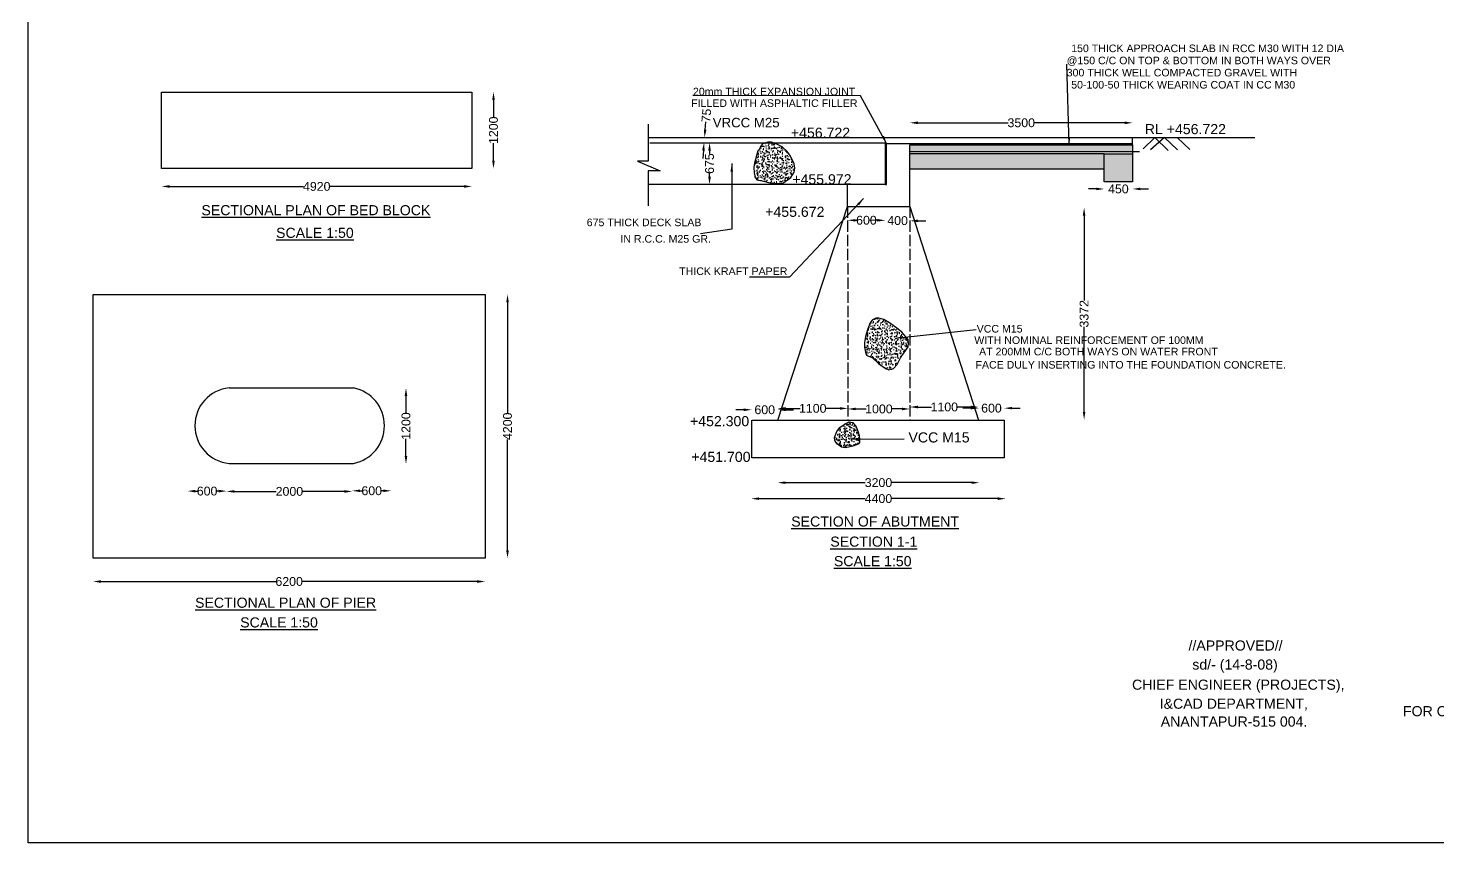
# Model space of a CAD drawing. Header units: millimetres. Extents: x 1974 to 36767, y 1603 to 27337.
# Drawn here: x 1974 to 24305, y 1603 to 14507 of the extents above; entities that cross this region are included whole.
import ezdxf

# ---------------------------------------------------------------- set-up
doc = ezdxf.new("R2010")
doc.units = ezdxf.units.MM
doc.header["$MEASUREMENT"] = 0
doc.linetypes.add('ACAD_ISO02W100', pattern=[15, 12, -3])
for name, color, linetype in [('DIMENSION', 7, 'Continuous'), ('DRAWING', 7, 'Continuous'), ('TEXT', 7, 'Continuous')]:
    doc.layers.add(name, color=color, linetype=linetype)
doc.styles.get("Standard").update_dxf_attribs({"font": 'arial.ttf'})
doc.dimstyles.get("Standard").update_dxf_attribs({"dimtxt": 140, "dimasz": 125, "dimexe": 0.18, "dimexo": 0.0625, "dimgap": 0.09, "dimtad": 0, "dimdec": 0, "dimzin": 0, "dimdsep": 46, "dimtxsty": 'Standard', "dimcen": 0.09, "dimse1": 1, "dimse2": 1, "dimadec": 0, "dimazin": 0, "dimtfac": 1, "dimtdec": 0, "dimtofl": 0, "dimtmove": 0, "dimatfit": 3, "dimfxl": 1, "dimtolj": 1, "dimtzin": 0, "dimarcsym": 0})
pattern_1 = [(50, (0, 0), (107.58903, -9.41282), [11.25, -123.75]), (355, (0, 0), (-20.8127, 112.8288), [9, -99]), (100.4514, (8.97, -0.78), (86.7764, 103.41593), [9.56103, -105.1713]), (46.1842, (0, 30), (160.08616, -24.82785), [16.875, -185.625]), (96.6356, (13.34, 27.93), (140.1994, 146.1177), [14.3415, -157.757]), (351.1842, (0, 30), (140.1993, 146.1178), [13.5, -148.5]), (21, (15, 22.5), (89.53606, -60.39283), [11.25, -123.75]), (326, (15, 22.5), (36.4973, 108.7725), [9, -99]), (71.4514, (22.46, 17.47), (126.0334, 48.37957), [9.56103, -105.1713]), (37.5, (0, 0), (1.82398, 49.93408), [0, -97.8, 0, -100.5, 0, -99.375]), (7.5, (0, 0), (39.46043, 59.16176), [0, -57.3, 0, -95.55, 0, -37.875]), (327.5, (-33.45, 0), (80.073365, -3.38323), [0, -37.5, 0, -117, 0, -155.25]), (317.5, (-48.45, 0), (87.47793, 15.01575), [0, -48.75, 0, -77.7, 0, -110.25])]

# ---------------------------------------------------------------- blocks, each defined once
blk = doc.blocks.new('*D35')
at = {"layer": 'Defpoints', "color": 0, "transparency": 16777216}
for p in [(4088, 12284), (9002, 12284), (9002, 12000)]:
    blk.add_point(p, dxfattribs=at)
at = {"layer": 'DIMENSION', "color": 0, "lineweight": -2, "transparency": 16777216}
for p, q in [((4213, 12000), (6333, 12000)), ((8877, 12000), (6757, 12000))]:
    blk.add_line(p, q, dxfattribs=at)
at = {"layer": 'DIMENSION', "color": 0, "transparency": 16777216}
for points in [[(4213, 12021), (4213, 11979), (4088, 12000)], [(8877, 12021), (8877, 11979), (9002, 12000)]]:
    blk.add_solid(points, dxfattribs=at)
at = {"layer": 'DIMENSION', "color": 0, "transparency": 16777216, "insert": (6545, 12000), "char_height": 140, "attachment_point": 5}
blk.add_mtext('\\A1;4920', dxfattribs=at)
blk = doc.blocks.new('*D36')
at = {"layer": 'Defpoints', "color": 0, "transparency": 16777216}
for p in [(9002, 13496), (9002, 12284), (9345, 12284)]:
    blk.add_point(p, dxfattribs=at)
at = {"layer": 'DIMENSION', "color": 0, "lineweight": -2, "transparency": 16777216}
for p, q in [((9345, 13371), (9345, 13092)), ((9345, 12409), (9345, 12688))]:
    blk.add_line(p, q, dxfattribs=at)
at = {"layer": 'DIMENSION', "color": 0, "transparency": 16777216}
for points in [[(9324, 13371), (9366, 13371), (9345, 13496)], [(9324, 12409), (9366, 12409), (9345, 12284)]]:
    blk.add_solid(points, dxfattribs=at)
at = {"layer": 'DIMENSION', "color": 0, "transparency": 16777216, "insert": (9345, 12890), "char_height": 140, "attachment_point": 5, "rotation": 90}
blk.add_mtext('\\A1;1200', dxfattribs=at)
blk = doc.blocks.new('*D37')
at = {"layer": 'Defpoints', "color": 0, "transparency": 16777216}
for p in [(3004, 6112), (9211, 6112), (9211, 5742)]:
    blk.add_point(p, dxfattribs=at)
at = {"layer": 'DIMENSION', "color": 0, "lineweight": -2, "transparency": 16777216}
for p, q in [((3129, 5742), (5898, 5742)), ((9086, 5742), (6317, 5742))]:
    blk.add_line(p, q, dxfattribs=at)
at = {"layer": 'DIMENSION', "color": 0, "transparency": 16777216}
for points in [[(3129, 5763), (3129, 5721), (3004, 5742)], [(9086, 5763), (9086, 5721), (9211, 5742)]]:
    blk.add_solid(points, dxfattribs=at)
at = {"layer": 'DIMENSION', "color": 0, "transparency": 16777216, "insert": (6108, 5742), "char_height": 140, "attachment_point": 5}
blk.add_mtext('\\A1;6200', dxfattribs=at)
blk = doc.blocks.new('*D38')
at = {"layer": 'Defpoints', "color": 0, "transparency": 16777216}
for p in [(9211, 10289), (9567, 10289), (9211, 6112)]:
    blk.add_point(p, dxfattribs=at)
at = {"layer": 'DIMENSION', "color": 0, "lineweight": -2, "transparency": 16777216}
for p, q in [((9567, 10164), (9567, 8412)), ((9567, 6237), (9567, 7989))]:
    blk.add_line(p, q, dxfattribs=at)
at = {"layer": 'DIMENSION', "color": 0, "transparency": 16777216}
for points in [[(9547, 10164), (9588, 10164), (9567, 10289)], [(9547, 6237), (9588, 6237), (9567, 6112)]]:
    blk.add_solid(points, dxfattribs=at)
at = {"layer": 'DIMENSION', "color": 0, "transparency": 16777216, "insert": (9567, 8201), "char_height": 140, "attachment_point": 5, "rotation": 90}
blk.add_mtext('\\A1;4200', dxfattribs=at)
blk = doc.blocks.new('*D39')
at = {"layer": 'Defpoints', "color": 0, "transparency": 16777216}
for p in [(4499, 7227), (5116, 7227), (5116, 7174)]:
    blk.add_point(p, dxfattribs=at)
at = {"layer": 'DIMENSION', "color": 0, "lineweight": -2, "transparency": 16777216}
for p, q in [((4624, 7174), (4653, 7174)), ((4991, 7174), (4963, 7174))]:
    blk.add_line(p, q, dxfattribs=at)
at = {"layer": 'DIMENSION', "color": 0, "transparency": 16777216}
for points in [[(4624, 7195), (4624, 7153), (4499, 7174)], [(4991, 7195), (4991, 7153), (5116, 7174)]]:
    blk.add_solid(points, dxfattribs=at)
at = {"layer": 'DIMENSION', "color": 0, "transparency": 16777216, "insert": (4808, 7174), "char_height": 140, "attachment_point": 5}
blk.add_mtext('\\A1;600', dxfattribs=at)
blk = doc.blocks.new('*D40')
at = {"layer": 'Defpoints', "color": 0, "transparency": 16777216}
for p in [(5116, 7174), (7107, 7174), (7107, 7169)]:
    blk.add_point(p, dxfattribs=at)
at = {"layer": 'DIMENSION', "color": 0, "lineweight": -2, "transparency": 16777216}
for p, q in [((5241, 7169), (5902, 7169)), ((6982, 7169), (6322, 7169))]:
    blk.add_line(p, q, dxfattribs=at)
at = {"layer": 'DIMENSION', "color": 0, "transparency": 16777216}
for points in [[(5241, 7190), (5241, 7148), (5116, 7169)], [(6982, 7190), (6982, 7148), (7107, 7169)]]:
    blk.add_solid(points, dxfattribs=at)
at = {"layer": 'DIMENSION', "color": 0, "transparency": 16777216, "insert": (6112, 7169), "char_height": 140, "attachment_point": 5}
blk.add_mtext('\\A1;2000', dxfattribs=at)
blk = doc.blocks.new('*D41')
at = {"layer": 'Defpoints', "color": 0, "transparency": 16777216}
for p in [(7107, 7169), (7724, 7179), (7724, 7169)]:
    blk.add_point(p, dxfattribs=at)
at = {"layer": 'DIMENSION', "color": 0, "lineweight": -2, "transparency": 16777216}
for p, q in [((7232, 7179), (7261, 7179)), ((7599, 7179), (7571, 7179))]:
    blk.add_line(p, q, dxfattribs=at)
at = {"layer": 'DIMENSION', "color": 0, "transparency": 16777216}
for points in [[(7232, 7200), (7232, 7159), (7107, 7179)], [(7599, 7200), (7599, 7159), (7724, 7179)]]:
    blk.add_solid(points, dxfattribs=at)
at = {"layer": 'DIMENSION', "color": 0, "transparency": 16777216, "insert": (7416, 7179), "char_height": 140, "attachment_point": 5}
blk.add_mtext('\\A1;600', dxfattribs=at)
blk = doc.blocks.new('*D42')
at = {"layer": 'Defpoints', "color": 0, "transparency": 16777216}
for p in [(7959, 8806), (8060, 8806), (8060, 7605)]:
    blk.add_point(p, dxfattribs=at)
at = {"layer": 'DIMENSION', "color": 0, "lineweight": -2, "transparency": 16777216}
for p, q in [((7959, 8681), (7959, 8408)), ((7959, 7730), (7959, 8003))]:
    blk.add_line(p, q, dxfattribs=at)
at = {"layer": 'DIMENSION', "color": 0, "transparency": 16777216}
for points in [[(7938, 8681), (7979, 8681), (7959, 8806)], [(7938, 7730), (7979, 7730), (7959, 7605)]]:
    blk.add_solid(points, dxfattribs=at)
at = {"layer": 'DIMENSION', "color": 0, "transparency": 16777216, "insert": (7959, 8205), "char_height": 140, "attachment_point": 5, "rotation": 90}
blk.add_mtext('\\A1;1200', dxfattribs=at)
blk = doc.blocks.new('*D43')
at = {"layer": 'Defpoints', "color": 0, "transparency": 16777216}
for p in [(13429, 6995), (17460, 7055), (17460, 6995)]:
    blk.add_point(p, dxfattribs=at)
at = {"layer": 'DIMENSION', "color": 0, "lineweight": -2, "transparency": 16777216}
for p, q in [((13554, 7055), (15233, 7055)), ((17335, 7055), (15656, 7055))]:
    blk.add_line(p, q, dxfattribs=at)
at = {"layer": 'DIMENSION', "color": 0, "transparency": 16777216}
for points in [[(13554, 7075), (13554, 7034), (13429, 7055)], [(17335, 7075), (17335, 7034), (17460, 7055)]]:
    blk.add_solid(points, dxfattribs=at)
at = {"layer": 'DIMENSION', "color": 0, "transparency": 16777216, "insert": (15444, 7055), "char_height": 140, "attachment_point": 5}
blk.add_mtext('\\A1;4400', dxfattribs=at)
blk = doc.blocks.new('*D44')
at = {"layer": 'Defpoints', "color": 0, "transparency": 16777216}
for p in [(13846, 7312), (17043, 7312), (17043, 7308)]:
    blk.add_point(p, dxfattribs=at)
at = {"layer": 'DIMENSION', "color": 0, "lineweight": -2, "transparency": 16777216}
for p, q in [((13971, 7308), (15235, 7308)), ((16918, 7308), (15653, 7308))]:
    blk.add_line(p, q, dxfattribs=at)
at = {"layer": 'DIMENSION', "color": 0, "transparency": 16777216}
for points in [[(13971, 7328), (13971, 7287), (13846, 7308)], [(16918, 7328), (16918, 7287), (17043, 7308)]]:
    blk.add_solid(points, dxfattribs=at)
at = {"layer": 'DIMENSION', "color": 0, "transparency": 16777216, "insert": (15444, 7308), "char_height": 140, "attachment_point": 5}
blk.add_mtext('\\A1;3200', dxfattribs=at)
blk = doc.blocks.new('*D45')
at = {"layer": 'Defpoints', "color": 0, "transparency": 16777216}
for p in [(13436, 8301), (13847, 8462), (13847, 8301)]:
    blk.add_point(p, dxfattribs=at)
at = {"layer": 'DIMENSION', "color": 0, "lineweight": -2, "transparency": 16777216}
for p, q in [((13311, 8462), (13186, 8462)), ((13972, 8462), (14097, 8462))]:
    blk.add_line(p, q, dxfattribs=at)
at = {"layer": 'DIMENSION', "color": 0, "transparency": 16777216}
for points in [[(13311, 8483), (13311, 8442), (13436, 8462)], [(13972, 8483), (13972, 8442), (13847, 8462)]]:
    blk.add_solid(points, dxfattribs=at)
at = {"layer": 'DIMENSION', "color": 0, "transparency": 16777216, "insert": (13642, 8462), "char_height": 140, "attachment_point": 5}
blk.add_mtext('\\A1;600', dxfattribs=at)
blk = doc.blocks.new('*D46')
at = {"layer": 'Defpoints', "color": 0, "transparency": 16777216}
for p in [(13847, 8301), (14959, 8484), (14959, 8301)]:
    blk.add_point(p, dxfattribs=at)
at = {"layer": 'DIMENSION', "color": 0, "lineweight": -2, "transparency": 16777216}
for p, q in [((13972, 8484), (14201, 8484)), ((14834, 8484), (14606, 8484))]:
    blk.add_line(p, q, dxfattribs=at)
at = {"layer": 'DIMENSION', "color": 0, "transparency": 16777216}
for points in [[(13972, 8505), (13972, 8463), (13847, 8484)], [(14834, 8505), (14834, 8463), (14959, 8484)]]:
    blk.add_solid(points, dxfattribs=at)
at = {"layer": 'DIMENSION', "color": 0, "transparency": 16777216, "insert": (14403, 8484), "char_height": 140, "attachment_point": 5}
blk.add_mtext('\\A1;1100', dxfattribs=at)
blk = doc.blocks.new('*D47')
at = {"layer": 'Defpoints', "color": 0, "transparency": 16777216}
for p in [(14959, 8301), (15943, 8475), (15943, 8301)]:
    blk.add_point(p, dxfattribs=at)
at = {"layer": 'DIMENSION', "color": 0, "lineweight": -2, "transparency": 16777216}
for p, q in [((15084, 8475), (15249, 8475)), ((15818, 8475), (15653, 8475))]:
    blk.add_line(p, q, dxfattribs=at)
at = {"layer": 'DIMENSION', "color": 0, "transparency": 16777216}
for points in [[(15084, 8496), (15084, 8455), (14959, 8475)], [(15818, 8496), (15818, 8455), (15943, 8475)]]:
    blk.add_solid(points, dxfattribs=at)
at = {"layer": 'DIMENSION', "color": 0, "transparency": 16777216, "insert": (15451, 8475), "char_height": 140, "attachment_point": 5}
blk.add_mtext('\\A1;1000', dxfattribs=at)
blk = doc.blocks.new('*D48')
at = {"layer": 'Defpoints', "color": 0, "transparency": 16777216}
for p in [(17031, 8506), (15943, 8301), (17031, 8301)]:
    blk.add_point(p, dxfattribs=at)
at = {"layer": 'DIMENSION', "color": 0, "lineweight": -2, "transparency": 16777216}
for p, q in [((16068, 8506), (16284, 8506)), ((16906, 8506), (16689, 8506))]:
    blk.add_line(p, q, dxfattribs=at)
at = {"layer": 'DIMENSION', "color": 0, "transparency": 16777216}
for points in [[(16068, 8527), (16068, 8485), (15943, 8506)], [(16906, 8527), (16906, 8485), (17031, 8506)]]:
    blk.add_solid(points, dxfattribs=at)
at = {"layer": 'DIMENSION', "color": 0, "transparency": 16777216, "insert": (16487, 8506), "char_height": 140, "attachment_point": 5}
blk.add_mtext('\\A1;1100', dxfattribs=at)
blk = doc.blocks.new('*D49')
at = {"layer": 'Defpoints', "color": 0, "transparency": 16777216}
for p in [(17437, 8488), (17031, 8301), (17437, 8301)]:
    blk.add_point(p, dxfattribs=at)
at = {"layer": 'DIMENSION', "color": 0, "lineweight": -2, "transparency": 16777216}
for p, q in [((16906, 8488), (16781, 8488)), ((17562, 8488), (17687, 8488))]:
    blk.add_line(p, q, dxfattribs=at)
at = {"layer": 'DIMENSION', "color": 0, "transparency": 16777216}
for points in [[(16906, 8509), (16906, 8468), (17031, 8488)], [(17562, 8509), (17562, 8468), (17437, 8488)]]:
    blk.add_solid(points, dxfattribs=at)
at = {"layer": 'DIMENSION', "color": 0, "transparency": 16777216, "insert": (17234, 8488), "char_height": 140, "attachment_point": 5}
blk.add_mtext('\\A1;600', dxfattribs=at)
blk = doc.blocks.new('*D50')
at = {"layer": 'Defpoints', "color": 0, "transparency": 16777216}
for p in [(14955, 11454), (15550, 11464), (15550, 11454)]:
    blk.add_point(p, dxfattribs=at)
at = {"layer": 'DIMENSION', "color": 0, "lineweight": -2, "transparency": 16777216}
for p, q in [((15080, 11464), (15098, 11464)), ((15425, 11464), (15408, 11464))]:
    blk.add_line(p, q, dxfattribs=at)
at = {"layer": 'DIMENSION', "color": 0, "transparency": 16777216}
for points in [[(15080, 11484), (15080, 11443), (14955, 11464)], [(15425, 11484), (15425, 11443), (15550, 11464)]]:
    blk.add_solid(points, dxfattribs=at)
at = {"layer": 'DIMENSION', "color": 0, "transparency": 16777216, "insert": (15253, 11464), "char_height": 140, "attachment_point": 5}
blk.add_mtext('\\A1;600', dxfattribs=at)
blk = doc.blocks.new('*D51')
at = {"layer": 'Defpoints', "color": 0, "transparency": 16777216}
for p in [(15550, 11443), (15943, 11456), (15943, 11438)]:
    blk.add_point(p, dxfattribs=at)
at = {"layer": 'DIMENSION', "color": 0, "lineweight": -2, "transparency": 16777216}
for p, q in [((15425, 11463), (15300, 11465)), ((16068, 11454), (16193, 11453))]:
    blk.add_line(p, q, dxfattribs=at)
at = {"layer": 'DIMENSION', "color": 0, "transparency": 16777216}
for points in [[(15426, 11484), (15425, 11443), (15550, 11462)], [(16068, 11475), (16068, 11434), (15943, 11456)]]:
    blk.add_solid(points, dxfattribs=at)
at = {"layer": 'DIMENSION', "color": 0, "transparency": 16777216, "insert": (15747, 11459), "char_height": 140, "attachment_point": 5, "rotation": 359.1905}
blk.add_mtext('\\A1;400', dxfattribs=at)
blk = doc.blocks.new('*D52')
at = {"layer": 'Defpoints', "color": 0, "transparency": 16777216}
for p in [(12747, 12692), (12768, 12692), (12747, 12031)]:
    blk.add_point(p, dxfattribs=at)
at = {"layer": 'DIMENSION', "color": 0, "lineweight": -2, "transparency": 16777216}
for p, q in [((12768, 12567), (12768, 12517)), ((12768, 12156), (12768, 12206))]:
    blk.add_line(p, q, dxfattribs=at)
at = {"layer": 'DIMENSION', "color": 0, "transparency": 16777216}
for points in [[(12747, 12567), (12789, 12567), (12768, 12692)], [(12747, 12156), (12789, 12156), (12768, 12031)]]:
    blk.add_solid(points, dxfattribs=at)
at = {"layer": 'DIMENSION', "color": 0, "transparency": 16777216, "insert": (12768, 12362), "char_height": 140, "attachment_point": 5, "rotation": 90}
blk.add_mtext('\\A1;675', dxfattribs=at)
blk = doc.blocks.new('*D53')
at = {"layer": 'Defpoints', "color": 0, "transparency": 16777216}
for p in [(12688, 12775), (12709, 12773), (12702, 12692)]:
    blk.add_point(p, dxfattribs=at)
at = {"layer": 'DIMENSION', "color": 0, "lineweight": -2, "transparency": 16777216}
for p, q in [((12699, 12899), (12709, 13024)), ((12670, 12570), (12659, 12445))]:
    blk.add_line(p, q, dxfattribs=at)
at = {"layer": 'DIMENSION', "color": 0, "transparency": 16777216}
for points in [[(12678, 12901), (12719, 12897), (12688, 12775)], [(12649, 12571), (12691, 12568), (12681, 12694)]]:
    blk.add_solid(points, dxfattribs=at)
at = {"layer": 'DIMENSION', "color": 0, "transparency": 16777216, "insert": (12718, 13124), "char_height": 140, "attachment_point": 5, "rotation": 85.043}
blk.add_mtext('\\A1;75', dxfattribs=at)
blk = doc.blocks.new('*D54')
at = {"layer": 'Defpoints', "color": 0, "transparency": 16777216}
for p in [(19470, 13008), (15943, 12659), (19470, 12659)]:
    blk.add_point(p, dxfattribs=at)
at = {"layer": 'DIMENSION', "color": 0, "lineweight": -2, "transparency": 16777216}
for p, q in [((16068, 13008), (17497, 13008)), ((19345, 13008), (17915, 13008))]:
    blk.add_line(p, q, dxfattribs=at)
at = {"layer": 'DIMENSION', "color": 0, "transparency": 16777216}
for points in [[(16068, 13029), (16068, 12987), (15943, 13008)], [(19345, 13029), (19345, 12987), (19470, 13008)]]:
    blk.add_solid(points, dxfattribs=at)
at = {"layer": 'DIMENSION', "color": 0, "transparency": 16777216, "insert": (17706, 13008), "char_height": 140, "attachment_point": 5}
blk.add_mtext('\\A1;3500', dxfattribs=at)
blk = doc.blocks.new('*D55')
at = {"layer": 'Defpoints', "color": 0, "transparency": 16777216}
for p in [(19020, 12073), (19470, 12073), (19470, 11960)]:
    blk.add_point(p, dxfattribs=at)
at = {"layer": 'DIMENSION', "color": 0, "lineweight": -2, "transparency": 16777216}
for p, q in [((18895, 11960), (18770, 11960)), ((19595, 11960), (19720, 11960))]:
    blk.add_line(p, q, dxfattribs=at)
at = {"layer": 'DIMENSION', "color": 0, "transparency": 16777216}
for points in [[(18895, 11981), (18895, 11940), (19020, 11960)], [(19595, 11981), (19595, 11940), (19470, 11960)]]:
    blk.add_solid(points, dxfattribs=at)
at = {"layer": 'DIMENSION', "color": 0, "transparency": 16777216, "insert": (19245, 11960), "char_height": 140, "attachment_point": 5}
blk.add_mtext('\\A1;450', dxfattribs=at)
blk = doc.blocks.new('*D56')
at = {"layer": 'Defpoints', "color": 0, "transparency": 16777216}
for p in [(18702, 11663), (18702, 11663), (18702, 8303)]:
    blk.add_point(p, dxfattribs=at)
at = {"layer": 'DRAWING', "color": 0, "lineweight": -2, "transparency": 16777216}
for p, q in [((18702, 11538), (18702, 10191)), ((18702, 8428), (18702, 9775))]:
    blk.add_line(p, q, dxfattribs=at)
at = {"layer": 'DRAWING', "color": 0, "transparency": 16777216}
for points in [[(18681, 11538), (18722, 11538), (18702, 11663)], [(18681, 8428), (18722, 8428), (18702, 8303)]]:
    blk.add_solid(points, dxfattribs=at)
at = {"layer": 'DRAWING', "color": 0, "transparency": 16777216, "insert": (18702, 9983), "char_height": 140, "attachment_point": 5, "rotation": 90}
blk.add_mtext('\\A1;3372', dxfattribs=at)

msp = doc.modelspace()

# ---------------------------------------------------------------- hatches: boundary and pattern name
at = {"layer": 'DRAWING'}
h = msp.add_hatch(dxfattribs=at)
h.set_pattern_fill('AR-CONC', color=256, scale=15)
h.set_pattern_definition([(50, (0, 0), (107.58903, -9.4128), [11.25, -123.75]), (355, (0, 0), (-20.8127, 112.8288), [9, -99]), (100.45144, (8.97, -0.78), (86.7763, 103.416), [9.561, -105.1713]), (46.1842, (0, 30), (160.0862, -24.8279), [16.875, -185.625]), (96.6356, (13.34, 27.93), (140.1993, 146.1178), [14.3416, -157.757]), (351.1842, (0, 30), (140.1993, 146.1178), [13.5, -148.5]), (21, (15, 22.5), (89.53606, -60.39283), [11.25, -123.75]), (326, (15, 22.5), (36.4973, 108.7725), [9, -99]), (71.45144, (22.46, 17.47), (126.03336, 48.3797), [9.561, -105.1713]), (37.5, (0, 0), (1.82398, 49.93408), [0, -97.8, 0, -100.5, 0, -99.375]), (7.5, (0, 0), (39.46043, 59.16176), [0, -57.3, 0, -95.55, 0, -37.875]), (327.5, (-33.45, 0), (80.073365, -3.38323), [0, -37.5, 0, -117, 0, -155.25]), (317.5, (-48.45, 0), (87.47793, 15.01575), [0, -48.75, 0, -77.7, 0, -110.25])])
h.paths.add_polyline_path([(14049.8, 12477.7), (13999.3, 12555.7), (13919.6, 12625.6), (13846.4, 12664.6), (13791.1, 12687.3), (13777, 12692.4), (13665, 12692.4), (13605.7, 12675.9), (13576.4, 12630.4), (13558.5, 12589.8), (13534.1, 12563.8), (13478.8, 12367.3), (13467.4, 12299), (13475.6, 12214.6), (13488.6, 12146.3), (13517.9, 12105.7), (13602.5, 12089.5), (13724.4, 12058.6), (13849.7, 12047.2), (13929.4, 12053.7), (14054.6, 12139.8), (14106.7, 12225.9), (14118.1, 12290.9), (14106.7, 12359.1)])
h = msp.add_hatch(dxfattribs=at)
h.set_pattern_fill('AR-CONC', color=256, scale=15, style=0)
h.set_pattern_definition(pattern_1)
h.paths.add_polyline_path([(19469.5, 12658.7), (15942.9, 12658.7), (15942.9, 12554.2), (19469.5, 12554.2)])
h.paths.add_polyline_path([(19020.1, 12516.1), (15942.9, 12516.1), (15942.9, 12276.6), (19020.1, 12276.6)])
h.paths.add_polyline_path([(19469.5, 12516.1), (19020.1, 12516.1), (19020.1, 12073.3), (19469.5, 12073.3)])
h = msp.add_hatch(dxfattribs=at)
h.set_pattern_fill('AR-CONC', color=256, scale=15, style=0)
h.set_pattern_definition(pattern_1)
h.paths.add_polyline_path([(15814.2, 9690.7), (15757, 9738.3), (15618.8, 9838.2), (15528.2, 9893), (15452, 9914.4), (15404.3, 9914.4), (15347.1, 9885.8), (15313.8, 9838.2), (15273.3, 9743), (15239.9, 9624), (15223.2, 9528.8), (15223.2, 9452.6), (15239.9, 9374.1), (15251.8, 9328.8), (15287.6, 9309.8), (15344.8, 9290.8), (15442.5, 9195.5), (15516.3, 9143.2), (15559.2, 9114.6), (15609.3, 9093.2), (15680.8, 9114.6), (15742.7, 9181.3), (15792.8, 9286), (15850, 9371.7), (15916.7, 9462.1), (15919.1, 9521.7), (15911.9, 9576.4)])
h = msp.add_hatch(dxfattribs=at)
h.set_pattern_fill('AR-CONC', color=256, scale=15, style=0)
h.set_pattern_definition(pattern_1)
h.paths.add_polyline_path([(15087, 8209.6), (15036.7, 8262.6), (14978.2, 8273.5), (14915.7, 8242.2), (14830, 8183.8), (14783.7, 8118.6), (14749.7, 8024.9), (14751.1, 7982.8), (14764.7, 7954.2), (14793.3, 7916.2), (14859.9, 7871.4), (14922.5, 7860.5), (15035.3, 7887.7), (15097.9, 7908), (15129.2, 7923), (15145.5, 7944.7), (15145.5, 7986.8), (15140.1, 8053.4), (15118.3, 8124)])

# ---------------------------------------------------------------- linework, layer by layer
msp.add_lwpolyline([(36765.6, 1603.3), (1973.7, 1603.3), (1973.7, 27336.5), (36765.6, 27336.5)], close=True)
for points in [[(4088.1, 13495.6), (9001.8, 13495.6), (9001.8, 12284.5), (4088.1, 12284.5)], [(13534.1, 12563.8), (13478.8, 12367.3), (13467.4, 12299), (13475.6, 12214.6), (13488.6, 12146.3), (13517.9, 12105.7), (13602.5, 12089.5), (13724.4, 12058.6), (13849.7, 12047.2), (13929.4, 12053.7), (14054.6, 12139.8), (14106.7, 12225.9), (14118.1, 12290.9), (14106.7, 12359.1), (14049.8, 12477.7), (13999.3, 12555.7), (13919.6, 12625.6), (13846.4, 12664.6), (13791.1, 12687.3), (13750.5, 12701.9), (13693.5, 12700.3), (13605.7, 12675.9), (13576.4, 12630.4), (13558.5, 12589.8)], [(3004.3, 10288.6), (9210.8, 10288.6), (9210.8, 6112.5), (3004.3, 6112.5)], [(15757, 9738.3), (15618.8, 9838.2), (15528.2, 9893), (15452, 9914.4), (15404.3, 9914.4), (15347.1, 9885.8), (15313.8, 9838.2), (15273.3, 9743), (15239.9, 9624), (15223.2, 9528.8), (15223.2, 9452.6), (15239.9, 9374.1), (15251.8, 9328.8), (15287.6, 9309.8), (15344.8, 9290.8), (15442.5, 9195.5), (15516.3, 9143.2), (15559.2, 9114.6), (15609.3, 9093.2), (15680.8, 9114.6), (15742.7, 9181.3), (15792.8, 9286), (15850, 9371.7), (15916.7, 9462.1), (15919.1, 9521.7), (15911.9, 9576.4), (15814.2, 9690.7)], [(13436.1, 8300.5), (17436.9, 8300.5), (17436.9, 7702.5), (13436.1, 7702.5)], [(14749.7, 8024.9), (14783.7, 8118.6), (14830, 8183.8), (14915.7, 8242.2), (14978.2, 8273.5), (15036.7, 8262.6), (15087, 8209.6), (15118.3, 8124), (15140.1, 8053.4), (15145.5, 7986.8), (15145.5, 7944.7), (15129.2, 7923), (15097.9, 7908), (15035.3, 7887.7), (14922.5, 7860.5), (14859.9, 7871.4), (14793.3, 7916.2), (14764.7, 7954.2), (14751.1, 7982.8)]]:
    msp.add_lwpolyline(points, close=True, dxfattribs=at)
for points in [[(11797.3, 12985.9), (11797.3, 12400.1), (11627, 12400.1), (11986.4, 12249), (11797.3, 12249), (11797.3, 11691.6)], [(11797.3, 12772.9), (21403.9, 12772.9)], [(19469.5, 12658.7), (19469.5, 12772.9)], [(19820, 12772.9), (19635.4, 12594.2)], [(19977.8, 12772.9), (19756.2, 12580.8)], [(19820, 12772.9), (20035.5, 12567.4)], [(19977.8, 12772.9), (20183.2, 12580.8)], [(20176.5, 12772.9), (20374.6, 12584.2)], [(11821.1, 12692.4), (15547.5, 12692.4), (15547.5, 12031.1), (11797.3, 12031.1)], [(15547.5, 12031.1), (15572.9, 12031.1), (15572.9, 12682), (19389.4, 12682), (19469.5, 12682)], [(15942.9, 11684.8), (15942.9, 12658.7), (19469.5, 12658.7), (19469.5, 12073.3), (19020.1, 12073.3), (19020.1, 12516.1), (19469.5, 12516.1)], [(15942.9, 12554.2), (19581.1, 12554.2)], [(19020.1, 12516.1), (15942.9, 12516.1)], [(15942.9, 12276.6), (19020.1, 12276.6)], [(14955, 11684.8), (14955, 12031.1)], [(13847.4, 8300.5), (14955, 11684.8), (15942.9, 11684.8), (17030.6, 8300.5)], [(5159.1, 8807.9), (7127.8, 8807.9)], [(5159.1, 7612.1), (7127.8, 7612.1)]]:
    msp.add_lwpolyline(points, dxfattribs=at)
at = {"layer": 'DRAWING', "linetype": 'ACAD_ISO02W100', "ltscale": 15}
for points in [[(14955, 11684.8), (14959.1, 8300.5)], [(15942.9, 11684.8), (15942.9, 8300.5)]]:
    msp.add_lwpolyline(points, dxfattribs=at)
at = {"layer": 'DRAWING'}
for centre, radius, start, end in [((5214.8, 8210), 600.5, 95.32329, 264.67671), ((7008.2, 8210), 609.7, 281.30836, 78.69164)]:
    msp.add_arc(centre, radius, start, end, dxfattribs=at)

# ---------------------------------------------------------------- texts
at = {"layer": 'TEXT'}
for s, height, p in [('150 THICK APPROACH SLAB IN RCC M30 WITH 12 DIA', 120, (18497, 14127.6)), ('300 THICK WELL COMPACTED GRAVEL WITH', 120, (18426.1, 13743)), ('@150 C/C ON TOP & BOTTOM IN BOTH WAYS OVER', 120, (18426.1, 13935.3)), ('50-100-50 THICK WEARING COAT IN CC M30', 120, (18497, 13550.7)), ('20mm THICK EXPANSION JOINT', 120, (12505.2, 13442.8)), ('FILLED WITH ASPHALTIC FILLER', 120, (12476.4, 13259.2)), ('VRCC M25', 150, (12818.6, 12936.6)), ('RL +456.722', 160, (19663.2, 12828.3)), ('+456.722', 160, (14056.3, 12770.4)), ('+455.972', 160, (14078.8, 12033.9)), ('%%USECTIONAL PLAN OF BED BLOCK', 160, (4718.4, 11544)), ('+455.672', 160, (13649.6, 11518.3)), ('675 THICK DECK SLAB', 120, (10822.3, 11370.4)), ('%%USCALE 1:50', 160, (5900.9, 11185.3)), ('IN R.C.C. M25 GR.', 120, (11355.9, 11110)), ('THICK KRAFT PAPER', 120, (12287.4, 10597.4)), ('WITH NOMINAL REINFORCEMENT OF 100MM', 120, (16962.3, 9504.9)), ('VCC M15', 120, (17000.4, 9685.6)), ('AT 200MM C/C BOTH WAYS ON WATER FRONT', 120, (17038.5, 9324.3)), ('FACE DULY INSERTING INTO THE FOUNDATION CONCRETE.', 120, (16981.4, 9115.1)), ('+452.300', 160, (12457.9, 8202.1)), ('VCC M15', 160, (15919.3, 7944.4)), ('+451.700', 160, (12479.2, 7636.8)), ('%%USECTION OF ABUTMENT', 160, (14062, 6612.8)), ('%%USECTION 1-1', 160, (14681, 6293.9)), ('%%USCALE 1:50', 160, (14737.9, 5984.8)), ('%%USECTIONAL PLAN OF PIER', 160, (4617.7, 5326.4)), ('%%USCALE 1:50', 160, (5332.2, 5014.3)), ('//APPROVED//', 160, (20356.2, 4648.8)), ('sd/- (14-8-08)', 160, (20415.9, 4347)), ('CHIEF ENGINEER (PROJECTS),', 160, (19461.2, 4028)), ('I&CAD DEPARTMENT,', 160, (19899.6, 3726.6)), ('ANANTAPUR-515 004.', 160, (19915.7, 3444)), ('FOR CHIEF ENGINEER (PROJECTS)', 160, (23753.6, 3608.2))]:
    msp.add_text(s, height=height, dxfattribs=at).set_placement(p)

# ---------------------------------------------------------------- dimensions: what is measured, and where the dimension line sits
at = {"layer": 'DIMENSION'}
for p1, p2, distance, text, picture, middle in [((9001.8, 13495.6), (9001.8, 12284.5), 343.4, '1200', '*D36', (9345.2, 12890)), ((12701.6, 12692.4), (12708.6, 12772.9), 20.9, '75', '*D53', (12718.1, 13123.7)), ((15942.9, 12658.7), (19469.5, 12658.7), 349, '3500', '*D54', (17706.2, 13007.7)), ((12747, 12031.1), (12747, 12692.4), -20.9, '675', '*D52', (12767.9, 12361.7)), ((4088.1, 12284.5), (9001.8, 12284.5), -284.2, '4920', '*D35', (6545, 12000.2)), ((19020.1, 12073.3), (19469.5, 12073.3), -112.8, '450', '*D55', (19244.8, 11960.4)), ((14955.2, 11454.3), (15550.1, 11454.3), 9.3, '600', '*D50', (15252.7, 11463.5)), ((15550.1, 11443.2), (15942.9, 11437.6), 18.5, '400', '*D51', (15746.8, 11458.9)), ((9210.8, 6112.5), (9210.8, 10288.6), -356.7, '4200', '*D38', (9567.4, 8200.5)), ((8059.7, 7604.7), (8059.7, 8806.1), 101.1, '1200', '*D42', (7958.6, 8205.4)), ((13436.1, 8300.5), (13847.4, 8300.5), 161.8, '600', '*D45', (13641.7, 8462.4)), ((13847.4, 8300.5), (14959.1, 8300.5), 183.6, '1100', '*D46', (14403.2, 8484.1)), ((14959.1, 8300.5), (15942.9, 8300.5), 174.9, '1000', '*D47', (15451, 8475.4)), ((15942.9, 8300.5), (17030.6, 8300.5), 205.3, '1100', '*D48', (16486.8, 8505.8)), ((17030.6, 8300.5), (17436.9, 8300.5), 187.9, '600', '*D49', (17233.7, 8488.4)), ((13845.8, 7312.5), (17042.8, 7312.5), -5, '3200', '*D44', (15444.3, 7307.5)), ((4499, 7227.3), (5116.4, 7227.3), -53.2, '600', '*D39', (4807.7, 7174.1)), ((5116.4, 7174.1), (7107, 7174.1), -5.3, '2000', '*D40', (6111.7, 7168.8)), ((7107, 7168.8), (7724.4, 7168.8), 10.6, '600', '*D41', (7415.7, 7179.5)), ((13428.8, 6995.2), (17459.8, 6995.2), 59.5, '4400', '*D43', (15444.3, 7054.7)), ((3004.3, 6112.5), (9210.8, 6112.5), -370.4, '6200', '*D37', (6107.5, 5742.1))]:
    dim = msp.add_aligned_dim(p1=p1, p2=p2, distance=distance, text=text, dimstyle='Standard', dxfattribs=at)
    dim.commit()
    dim.dimension.update_dxf_attribs({"geometry": picture, "text_midpoint": middle})
at = {"layer": 'DRAWING'}
dim = msp.add_aligned_dim(p1=(18701.6, 8302.7), p2=(18701.6, 11663.5), distance=0, text='3372', dimstyle='Standard', dxfattribs=at)
dim.commit()
dim.dimension.update_dxf_attribs({"geometry": '*D56', "text_midpoint": (18701.6, 9983.1)})

# ---------------------------------------------------------------- leaders
at = {"layer": 'DIMENSION'}
for points in [[(18467.2, 12658.7), (18426.1, 13935.3)], [(15572.9, 12682), (15157.6, 13437.5), (12505.2, 13442.8)], [(13119.7, 12361.7), (13119.7, 11320.8), (12627.1, 11247.3)], [(15209, 11806.6), (14034.6, 10563.6), (13398.4, 10563.6)]]:
    msp.add_leader(points, dimstyle='Standard', override={"dimgap": 0.09, "dimtad": 0}, dxfattribs=at)
at = {"layer": 'TEXT'}
for points in [[(15711.2, 9597.9), (16993.6, 9735.6)], [(15006.1, 7998.9), (15848.7, 8001.6)]]:
    msp.add_leader(points, dimstyle='Standard', override={"dimgap": 0.09, "dimtad": 0}, dxfattribs=at)

doc.saveas('drawing.dxf')
